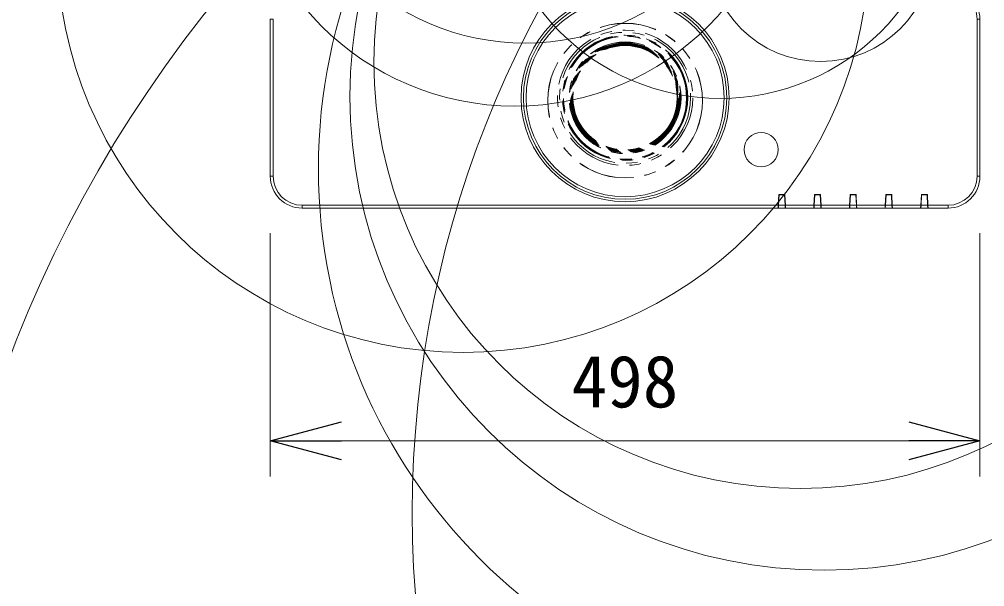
# Model space of a CAD drawing. Units: millimetres, scale not verified. Extents: x -71 to 62, y -59 to 138.
# Drawn here: x -44.44 to -10.57, y -5.92 to 14 of the extents above; entities that cross this region are included whole.
import ezdxf
from ezdxf.enums import TextEntityAlignment as Align

# ---------------------------------------------------------------- set-up
doc = ezdxf.new("R2010")
doc.units = ezdxf.units.MM
doc.header["$LTSCALE"] = 0.125
doc.linetypes.add('USER1', pattern=[31.75, 15.875, -3.175, 3.175, -3.175, 3.175, -3.175])
doc.layers.add('0-0_0', color=7, linetype='Continuous')
doc.layers.add('0-4_SUNPO', color=3, linetype='Continuous', lineweight=18)
doc.layers.add('0-5_GAIKEI', color=1, linetype='Continuous', lineweight=18)
doc.styles.add('ＭＳ ゴシック', font='')
doc.styles.get('ＭＳ ゴシック').set_extended_font_data('MS Gothic')

# ---------------------------------------------------------------- blocks, each defined once
blk = doc.blocks.new('_Open30')
at = {"layer": '0-0_0'}
blk.add_line((0, 0), (-1, 0), dxfattribs=at)
blk.add_lwpolyline([(-1, 0.26795), (0, 0), (-1, -0.26795)], dxfattribs=at)
blk = doc.blocks.new('D1')
at = {"layer": '0-4_SUNPO'}
for p, q in [((181.8132, 102.145), (198.8673, 102.145)), ((197.6173, 71.37), (197.6173, 99.645)), ((183.6432, 68.87), (198.8673, 68.87))]:
    blk.add_line(p, q, dxfattribs=at)
at = {"layer": '0-4_SUNPO', "xscale": 2.5, "yscale": 2.5}
for p, rotation in [((197.6173, 102.145), 90), ((197.6173, 68.87), 270)]:
    blk.add_blockref('_Open30', p, dxfattribs=dict(at, rotation=rotation))
at = {"layer": '0-4_SUNPO', "color": 7, "style": 'ＭＳ ゴシック'}
blk.add_text('505.5～665.5', height=1.833, rotation=90, dxfattribs=at).set_placement((196.9923, 78.0075), align=Align.BOTTOM_LEFT)
blk = doc.blocks.new('D2')
at = {"layer": '0-4_SUNPO'}
for p, q in [((157.8632, 67.99), (157.8632, 59.4471)), ((182.7632, 67.99), (182.7632, 59.4471)), ((160.3632, 60.6971), (180.2632, 60.6971))]:
    blk.add_line(p, q, dxfattribs=at)
at = {"layer": '0-4_SUNPO', "xscale": 2.5, "yscale": 2.5, "rotation": 180}
blk.add_blockref('_Open30', (157.8632, 60.6971), dxfattribs=at)
at = {"layer": '0-4_SUNPO', "xscale": 2.5, "yscale": 2.5}
blk.add_blockref('_Open30', (182.7632, 60.6971), dxfattribs=at)
at = {"layer": '0-4_SUNPO', "color": 7, "style": 'ＭＳ ゴシック'}
blk.add_text('498', height=1.833, dxfattribs=at).set_placement((168.4382, 61.3221), align=Align.BOTTOM_LEFT)

msp = doc.modelspace()

# ---------------------------------------------------------------- linework, layer by layer
at = {"layer": '0-5_GAIKEI'}
for p, q in [((-35.5375, 14.0002), (-35.6375, 14.0002)), ((-10.8375, 8.4902), (-10.7375, 8.4902)), ((-17.8122, 7.4702), (-17.7925, 7.8452)), ((-17.7823, 7.8402), (-17.8017, 7.4702)), ((-17.5822, 7.8402), (-17.7928, 7.8402)), ((-17.7925, 7.8452), (-17.5825, 7.8452)), ((-17.7822, 7.8452), (-17.7823, 7.8402)), ((-17.5729, 7.4702), (-17.5923, 7.8402)), ((-17.5825, 7.8452), (-17.5629, 7.4702)), ((-16.5622, 7.4702), (-16.5425, 7.8452)), ((-16.5323, 7.8402), (-16.5517, 7.4702)), ((-16.5428, 7.8402), (-16.3322, 7.8402)), ((-16.5425, 7.8452), (-16.3325, 7.8452)), ((-16.3229, 7.4702), (-16.3423, 7.8402)), ((-16.3325, 7.8452), (-16.3129, 7.4702)), ((-15.3122, 7.4702), (-15.2925, 7.8452)), ((-15.2823, 7.8402), (-15.3017, 7.4702)), ((-15.2928, 7.8402), (-15.0822, 7.8402)), ((-15.2925, 7.8452), (-15.0825, 7.8452)), ((-15.0729, 7.4702), (-15.0923, 7.8402)), ((-15.0825, 7.8452), (-15.0629, 7.4702)), ((-14.0622, 7.4702), (-14.0425, 7.8452)), ((-14.0323, 7.8402), (-14.0517, 7.4702)), ((-14.0428, 7.8402), (-13.8322, 7.8402)), ((-14.0425, 7.8452), (-13.8325, 7.8452)), ((-13.8229, 7.4702), (-13.8423, 7.8402)), ((-13.8325, 7.8452), (-13.8129, 7.4702)), ((-12.8122, 7.4702), (-12.7925, 7.8452)), ((-12.7823, 7.8402), (-12.8017, 7.4702)), ((-12.7928, 7.8402), (-12.5822, 7.8402)), ((-12.7925, 7.8452), (-12.5825, 7.8452)), ((-12.5923, 7.8402), (-12.5925, 7.8452)), ((-12.573, 7.4702), (-12.5923, 7.8402)), ((-12.5825, 7.8452), (-12.5629, 7.4702)), ((-34.5175, 7.4702), (-17.8122, 7.4702)), ((-34.5175, 7.4702), (-34.5175, 7.3702)), ((-17.8174, 7.3702), (-17.8122, 7.4702)), ((-17.807, 7.3702), (-17.8096, 7.5195)), ((-17.807, 7.3702), (-17.8017, 7.4702)), ((-17.8017, 7.4702), (-17.5729, 7.4702)), ((-17.5729, 7.4702), (-17.5677, 7.3702)), ((-17.5652, 7.5146), (-17.5677, 7.3702)), ((-17.5629, 7.4702), (-16.5622, 7.4702)), ((-17.5629, 7.4702), (-17.5576, 7.3702)), ((-16.5674, 7.3702), (-16.5622, 7.4702)), ((-16.557, 7.3702), (-16.5596, 7.5195)), ((-16.557, 7.3702), (-16.5517, 7.4702)), ((-16.5517, 7.4702), (-16.3229, 7.4702)), ((-16.3229, 7.4702), (-16.3177, 7.3702)), ((-16.3152, 7.5146), (-16.3177, 7.3702)), ((-16.3129, 7.4702), (-15.3122, 7.4702)), ((-16.3129, 7.4702), (-16.3076, 7.3702)), ((-15.3174, 7.3702), (-15.3122, 7.4702)), ((-15.307, 7.3702), (-15.3096, 7.5195)), ((-15.307, 7.3702), (-15.3017, 7.4702)), ((-15.3017, 7.4702), (-15.0729, 7.4702)), ((-15.0729, 7.4702), (-15.0677, 7.3702)), ((-15.0652, 7.5146), (-15.0677, 7.3702)), ((-15.0629, 7.4702), (-14.0622, 7.4702)), ((-15.0629, 7.4702), (-15.0576, 7.3702)), ((-14.0674, 7.3702), (-14.0622, 7.4702)), ((-14.057, 7.3702), (-14.0596, 7.5195)), ((-14.057, 7.3702), (-14.0517, 7.4702)), ((-14.0517, 7.4702), (-13.8229, 7.4702)), ((-13.8229, 7.4702), (-13.8177, 7.3702)), ((-13.8152, 7.5146), (-13.8177, 7.3702)), ((-13.8129, 7.4702), (-12.8122, 7.4702)), ((-13.8129, 7.4702), (-13.8076, 7.3702)), ((-12.8174, 7.3702), (-12.8122, 7.4702)), ((-12.807, 7.3702), (-12.8096, 7.5195)), ((-12.807, 7.3702), (-12.8017, 7.4702)), ((-12.8017, 7.4702), (-12.5729, 7.4702)), ((-12.5729, 7.4702), (-12.5677, 7.3702)), ((-12.5652, 7.5146), (-12.5677, 7.3702)), ((-12.5629, 7.4702), (-11.8575, 7.4702)), ((-12.5629, 7.4702), (-12.5576, 7.3702)), ((-11.8575, 7.3702), (-11.8575, 7.4702)), ((-17.8083, 7.4452), (-17.8135, 7.4452)), ((-16.553, 7.4452), (-16.5635, 7.4452)), ((-15.0615, 7.4452), (-15.0664, 7.4452)), ((-13.8115, 7.4452), (-13.8164, 7.4452)), ((-12.5673, 7.3952), (-12.5589, 7.3952))]:
    msp.add_line(p, q, dxfattribs=at)
at = {"layer": '0-5_GAIKEI', "color": 7}
for p, q in [((-35.6375, 8.4902), (-35.6375, 14.0002)), ((-10.7375, 14.0002), (-10.7375, 8.4902)), ((-17.807, 7.3702), (-34.5175, 7.3702)), ((-17.5677, 7.3702), (-17.807, 7.3702)), ((-16.557, 7.3702), (-17.5677, 7.3702)), ((-17.5673, 7.3952), (-17.5589, 7.3952)), ((-16.3177, 7.3702), (-16.557, 7.3702)), ((-15.307, 7.3702), (-16.3177, 7.3702)), ((-15.0677, 7.3702), (-15.307, 7.3702)), ((-14.057, 7.3702), (-15.0677, 7.3702)), ((-14.0661, 7.3952), (-14.0574, 7.3952)), ((-13.8177, 7.3702), (-14.057, 7.3702)), ((-11.8575, 7.3702), (-13.8177, 7.3702))]:
    msp.add_line(p, q, dxfattribs=at)
at = {"layer": '0-5_GAIKEI'}
for points in [[(-35.5375, 14.0002), (-35.5375, 8.4902), (-35.6375, 8.4902)], [(-10.8375, 8.4902), (-10.8375, 14.0002), (-10.7375, 14.0002)]]:
    msp.add_lwpolyline(points, dxfattribs=at)
for centre, radius in [((6.5577, -3.336), 37.2143), ((-36.674, -0.4023), 33.9726), ((-2.2528, -13.9427), 45.4484), ((-28.873, 16.5429), 14.237), ((-27.0558, 20.5512), 9.5985), ((-26.6877, 21.7479), 8.5831), ((-14.538, 8.7605), 19.4103), ((-16.206, 11.2902), 16.6362), ((-17.0355, 12.4913), 14.9654), ((-19.8465, 19.1731), 7.9492), ((-16.3245, 16.4578), 3.9423), ((-23.1875, 11.2452), 3.6509), ((-23.1875, 11.2452), 3.5663), ((-23.1875, 11.2452), 3.475), ((-18.4125, 9.4252), 0.6012)]:
    msp.add_circle(centre, radius, dxfattribs=at)
at = {"layer": '0-5_GAIKEI', "color": 8, "linetype": 'USER1'}
for centre, radius in [((-23.1875, 11.1452), 2.7169), ((-23.1875, 11.1452), 2.7125), ((-23.1875, 11.2452), 2.375), ((-23.1875, 11.2452), 2.3), ((-23.1875, 11.2452), 2.2), ((-23.1875, 11.2452), 2.175), ((-23.1875, 11.2452), 2.17), ((-23.1875, 11.2452), 2.165), ((-23.1875, 11.2452), 2.1575), ((-23.1875, 11.2452), 1.9625), ((-23.1875, 11.2452), 1.955), ((-23.1875, 11.2452), 1.925), ((-23.1875, 11.2452), 1.9199), ((-23.1875, 11.2452), 1.917), ((-23.1875, 11.2452), 1.9077), ((-23.1875, 11.2452), 1.9049), ((-23.1875, 11.2452), 1.8956), ((-23.1875, 11.2452), 1.8927), ((-23.1875, 11.2452), 1.8834), ((-23.1875, 11.2452), 1.8806), ((-23.1875, 11.2452), 1.8713), ((-23.1875, 11.2452), 1.8684), ((-23.1875, 11.2452), 1.8592), ((-23.1875, 11.2452), 1.8563), ((-23.1875, 11.2452), 1.847), ((-23.1875, 11.2452), 1.8442), ((-23.1875, 11.2452), 1.8349), ((-23.1875, 11.2452), 1.83)]:
    msp.add_circle(centre, radius, dxfattribs=at)
at = {"layer": '0-5_GAIKEI', "color": 7}
for centre, radius, start, end in [((-11.8575, 14.0002), 1.12, 359.99996, 90), ((-34.5175, 8.4902), 1.12, 180, 269.99998), ((-11.8575, 8.4902), 1.12, 269.99998, 359.99996), ((-10.8854, 8.1814), 0.1, 342.37704, 357.35395)]:
    msp.add_arc(centre, radius, start, end, dxfattribs=at)
at = {"layer": '0-5_GAIKEI'}
for centre, start, end in [((-11.8575, 14.0002), 359.99996, 90), ((-34.5175, 8.4902), 180, 269.99998), ((-11.8575, 8.4902), 269.99998, 359.99996)]:
    msp.add_arc(centre, 1.02, start, end, dxfattribs=at)

# ---------------------------------------------------------------- block references
at = {"layer": '0-4_SUNPO'}
for name in ['D1', 'D2']:
    msp.add_blockref(name, (-193.5007, -61.4999), dxfattribs=at)

doc.saveas('drawing.dxf')
